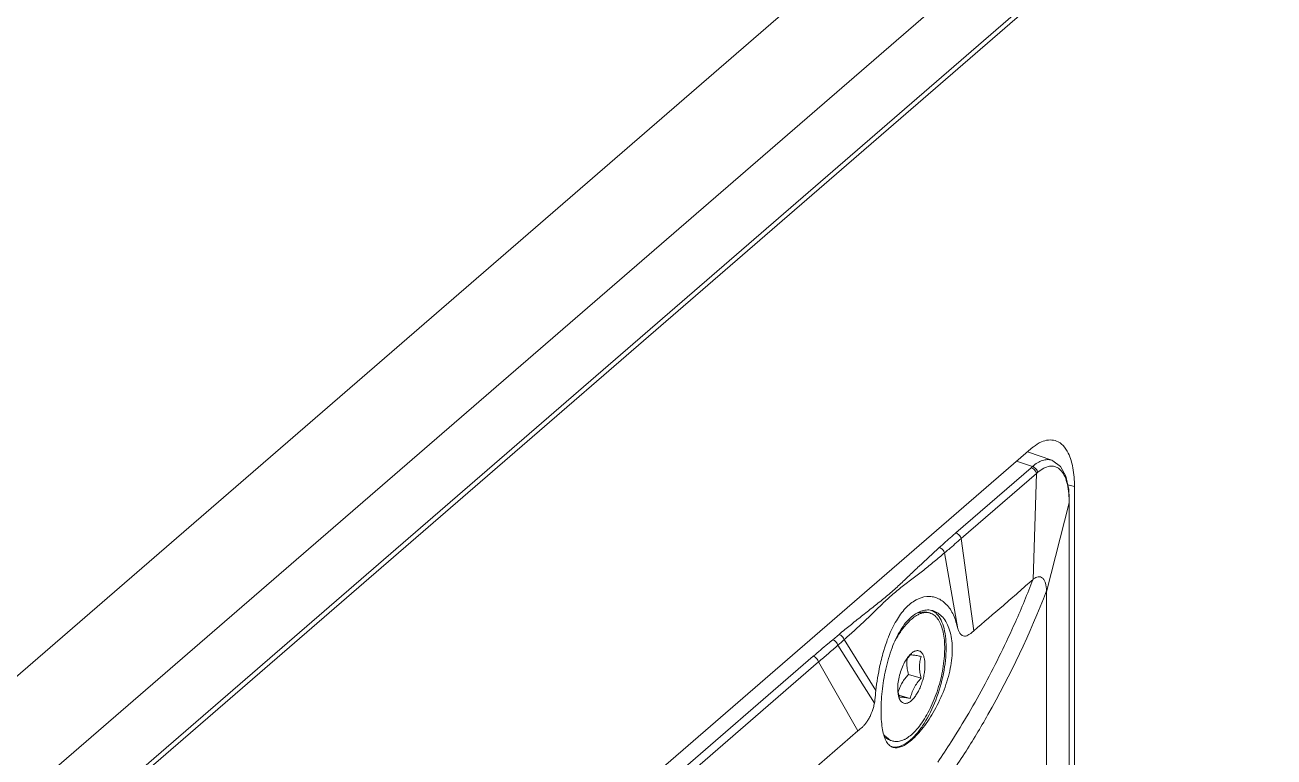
# Model space of a CAD drawing. Header units: millimetres. Extents: x 0 to 3564, y 0 to 2520.
# Drawn here: x 2853.1 to 2946.1, y 2134.3 to 2188.8 of the extents above; entities that cross this region are included whole.
import ezdxf

# ---------------------------------------------------------------- set-up
doc = ezdxf.new("R2010")
doc.units = ezdxf.units.MM
doc.layers.get('0').update_dxf_attribs({"lineweight": 13})

msp = doc.modelspace()

# ---------------------------------------------------------------- linework, layer by layer
for p, q in [((3032.648, 2296.28), (2717.648, 2023.482)), ((3036.978, 2290.7), (2721.978, 2017.902)), ((3036.978, 2285.07), (2721.978, 2012.272)), ((2721.978, 2011.835), (3036.978, 2284.633)), ((2927.979, 2157.208), (2859.979, 2098.318)), ((2929.533, 2156.354), (2927.728, 2156.991)), ((2928.003, 2155.802), (2922.401, 2150.952)), ((2928.105, 2155.89), (2926.922, 2156.293)), ((2928.005, 2155.802), (2928.104, 2155.89)), ((2928.399, 2155.374), (2922.791, 2150.525)), ((2928.399, 2155.374), (2928.141, 2147.48)), ((2928.501, 2155.463), (2928.398, 2155.374)), ((2931.229, 2154.394), (2930.721, 2154.54)), ((2931.229, 2154.394), (2931.229, 2054.673)), ((2930.822, 2153.18), (2929.145, 2146.565)), ((2930.841, 2153.513), (2930.825, 2153.45)), ((2930.842, 2153.337), (2930.827, 2153.276)), ((2930.841, 2153.513), (2930.841, 2153.513)), ((2930.842, 2111.045), (2930.842, 2153.337)), ((2923.726, 2143.651), (2922.791, 2150.525)), ((2921.557, 2149.459), (2922.554, 2143.797)), ((2929.146, 2146.625), (2929.145, 2146.565)), ((2929.146, 2056.325), (2929.145, 2146.565)), ((2920.464, 2144.983), (2920.335, 2145.02)), ((2914.958, 2144.403), (2914.911, 2144.365)), ((2914.958, 2144.403), (2914.911, 2144.365)), ((2913.709, 2143.391), (2913.238, 2142.991)), ((2914.09, 2142.999), (2914.175, 2143.076)), ((2914.09, 2142.999), (2914.175, 2143.075)), ((2914.09, 2142.999), (2916.443, 2139.217)), ((2876.423, 2111.131), (2911.787, 2141.758)), ((2913.619, 2142.581), (2916.338, 2138.274)), ((2919.087, 2141.97), (2918.994, 2141.881)), ((2912.181, 2141.331), (2876.817, 2110.704)), ((2912.181, 2141.331), (2915.114, 2136.208)), ((2919.822, 2140.126), (2918.876, 2140.399)), ((2919.01, 2138.611), (2918.167, 2138.854)), ((2877.176, 2103.352), (2915.114, 2136.208)), ((2917.71, 2135.442), (2917.58, 2135.479))]:
    msp.add_line(p, q)
msp.add_lwpolyline([(2930.841, 2153.512), (2930.8, 2154.188), (2930.581, 2155.169), (2930.176, 2155.897), (2929.623, 2156.319), (2929.532, 2156.355)])
for centre, radius, start, end in [((2929.444, 2156.655), 1.217, 68.5492, 73.89102), ((2914.983, 2153.9), 15.856, 357.39615, 357.74558), ((2923.863, 2153.34), 6.963, 0.9066, 1.44461), ((2915.64, 2153.208), 15.187, 0.69385, 0.91295), ((2915.739, 2153.209), 15.088, 0.25578, 0.69409), ((2915.431, 2153.336), 15.411, 0.00373, 0.65756), ((2920.204, 2144.079), 0.941, 73.92374, 82.02578), ((2972.564, 2071.978), 92.54, 129.14879, 129.49372), ((2985.349, 2056.25), 112.808, 128.63846, 129.14109), ((2866.505, 2196.789), 71.816, 311.9436, 312.77747), ((2848.233, 2216.849), 98.949, 311.36075, 311.72532), ((2838.633, 2227.725), 113.456, 311.74586, 311.97086), ((2928.18, 2138.932), 11.609, 159.6133, 162.38317), ((2927.184, 2139.3), 10.548, 158.40855, 159.60226), ((2926.833, 2139.437), 10.17, 158.20463, 158.40208), ((2921.35, 2139.826), 3.135, 147.80112, 149.39924), ((2921.339, 2139.551), 3.273, 143.63746, 145.20289), ((2921.125, 2141.248), 2.375, 171.78707, 180.01863), ((2921.277, 2139.332), 3.205, 177.99599, 179.97565), ((2920.768, 2139.578), 2.696, 182.76908, 185.19451), ((2920.863, 2139.587), 2.791, 185.18854, 185.72985), ((2912.283, 2139.054), 4.13, 344.36891, 349.11878), ((2917.97, 2136.343), 0.938, 245.88755, 253.88283), ((2867.163, 2170.313), 65.058, 325.93395, 327.52743), ((2867.832, 2169.66), 65.45, 325.94141, 327.52433)]:
    msp.add_arc(centre, radius, start, end)
for points, knots in [([(2927.979, 2157.208), (2928.043, 2157.264), (2928.285, 2157.461), (2928.553, 2157.629), (2928.762, 2157.72)], [0, 0, 0, 0, 0.270959, 1, 1, 1, 1]), ([(2928.762, 2157.72), (2928.93, 2157.794), (2929.268, 2157.895), (2929.624, 2157.869), (2929.781, 2157.824)], [0, 0, 0, 0, 0.52746, 1, 1, 1, 1]), ([(2929.889, 2157.787), (2930.072, 2157.715), (2930.432, 2157.457), (2930.666, 2157.091), (2930.768, 2156.884)], [0, 0, 0, 0, 0.460678, 1, 1, 1, 1]), ([(2930.768, 2156.884), (2930.937, 2156.542), (2931.17, 2155.712), (2931.229, 2154.861), (2931.229, 2154.394)], [0, 0, 0, 0, 0.449847, 1, 1, 1, 1]), ([(2928.005, 2155.802), (2928.099, 2155.77), (2928.27, 2155.651), (2928.373, 2155.471), (2928.399, 2155.374)], [0, 0, 0, 0, 0.497102, 1, 1, 1, 1]), ([(2929.532, 2156.355), (2929.427, 2156.391), (2929.194, 2156.428), (2928.829, 2156.358), (2928.455, 2156.174), (2928.221, 2155.994), (2928.104, 2155.89)], [0, 0, 0, 0, 0.211721, 0.439885, 0.700255, 1, 1, 1, 1]), ([(2928.104, 2155.89), (2928.199, 2155.859), (2928.371, 2155.741), (2928.476, 2155.56), (2928.501, 2155.463)], [0, 0, 0, 0, 0.498199, 1, 1, 1, 1]), ([(2928.501, 2155.463), (2928.637, 2155.579), (2928.907, 2155.772), (2929.346, 2155.936), (2929.773, 2155.918), (2930.146, 2155.709), (2930.435, 2155.338), (2930.648, 2154.835), (2930.783, 2154.213), (2930.818, 2153.758), (2930.824, 2153.515)], [0, 0, 0, 0, 0.129842, 0.238794, 0.334406, 0.430127, 0.539352, 0.669787, 0.823844, 1, 1, 1, 1]), ([(2930.822, 2153.18), (2930.824, 2149.67), (2930.829, 2135.625), (2930.831, 2121.58), (2930.828, 2111.045)], [0, 0, 0, 0, 0.249884, 1, 1, 1, 1]), ([(2922.401, 2150.952), (2922.297, 2150.862), (2921.883, 2150.5), (2921.471, 2150.136), (2921.166, 2149.859)], [0, 0, 0, 0, 0.251039, 1, 1, 1, 1]), ([(2921.557, 2149.459), (2921.66, 2149.546), (2922.075, 2149.899), (2922.486, 2150.256), (2922.796, 2150.525)], [0, 0, 0, 0, 0.246759, 1, 1, 1, 1]), ([(2922.4, 2150.953), (2922.493, 2150.92), (2922.663, 2150.802), (2922.766, 2150.622), (2922.791, 2150.526)], [0, 0, 0, 0, 0.497497, 1, 1, 1, 1]), ([(2921.166, 2149.859), (2920.663, 2149.403), (2919.915, 2148.715), (2918.938, 2147.78), (2918.208, 2147.073), (2917.442, 2146.384), (2916.628, 2145.721), (2915.792, 2145.067), (2915.236, 2144.625), (2914.958, 2144.403)], [0, 0, 0, 0, 0.246413, 0.368511, 0.490619, 0.614919, 0.742287, 0.871242, 1, 1, 1, 1]), ([(2915.279, 2144.076), (2915.544, 2144.321), (2916.066, 2144.815), (2916.828, 2145.567), (2917.596, 2146.293), (2918.398, 2146.953), (2919.213, 2147.567), (2920.012, 2148.18), (2920.789, 2148.813), (2921.301, 2149.242), (2921.557, 2149.459)], [0, 0, 0, 0, 0.130785, 0.260503, 0.387778, 0.513555, 0.63687, 0.757753, 0.878394, 1, 1, 1, 1]), ([(2921.166, 2149.859), (2921.257, 2149.829), (2921.424, 2149.719), (2921.529, 2149.55), (2921.557, 2149.459)], [0, 0, 0, 0, 0.499011, 1, 1, 1, 1]), ([(2928.142, 2147.481), (2927.731, 2146.413), (2926.642, 2143.78), (2924.651, 2139.715), (2922.947, 2136.795), (2922.048, 2135.384)], [0, 0, 0, 0, 0.253056, 0.629986, 1, 1, 1, 1]), ([(2923.726, 2143.651), (2924.459, 2144.289), (2925.576, 2145.228), (2927.043, 2146.51), (2927.772, 2147.159), (2928.141, 2147.48)], [0, 0, 0, 0, 0.498644, 0.749053, 1, 1, 1, 1]), ([(2928.143, 2147.48), (2928.204, 2147.53), (2928.323, 2147.615), (2928.516, 2147.691), (2928.703, 2147.68), (2928.865, 2147.587), (2928.99, 2147.425), (2929.119, 2147.105), (2929.145, 2146.824), (2929.146, 2146.625)], [0, 0, 0, 0, 0.130926, 0.240979, 0.336499, 0.432014, 0.540577, 0.670671, 1, 1, 1, 1]), ([(2923.047, 2134.517), (2923.651, 2135.466), (2925.982, 2139.343), (2927.925, 2143.453), (2929.146, 2146.625)], [0, 0, 0, 0, 0.24871, 1, 1, 1, 1]), ([(2922.554, 2143.797), (2922.506, 2143.977), (2922.412, 2144.33), (2922.188, 2144.974), (2921.759, 2145.633), (2921.154, 2146.065), (2920.631, 2146.209), (2920.083, 2146.227), (2919.363, 2145.973), (2918.584, 2145.331), (2917.912, 2144.377), (2917.554, 2143.625), (2917.39, 2143.214)], [0, 0, 0, 0, 0.069951, 0.137618, 0.256323, 0.359855, 0.409142, 0.458617, 0.564255, 0.687448, 0.83334, 1, 1, 1, 1]), ([(2917.743, 2134.971), (2917.644, 2134.999), (2917.445, 2135.112), (2917.219, 2135.406), (2917.049, 2135.808), (2916.927, 2136.313), (2916.852, 2136.914), (2916.823, 2137.597), (2916.841, 2138.346), (2916.929, 2139.422), (2917.152, 2140.786), (2917.596, 2142.339), (2918.209, 2143.677), (2918.778, 2144.415), (2919.093, 2144.687)], [0, 0, 0, 0, 0.029332, 0.062826, 0.103582, 0.152777, 0.21037, 0.275587, 0.34712, 0.423366, 0.582774, 0.739607, 0.88145, 1, 1, 1, 1]), ([(2919.308, 2144.688), (2919.232, 2144.633), (2919.158, 2144.574), (2919.087, 2144.512), (2918.938, 2144.383), (2918.645, 2144.081), (2918.246, 2143.55), (2917.996, 2143.137), (2917.872, 2142.91), (2917.865, 2142.896)], [-0.0465968, -0.0465968, -0.0465968, -0.0465968, 0, 0, 0, 0.0975762, 0.2075461, 0.3282622, 0.3358941, 0.3358941, 0.3358941, 0.3358941]), ([(2919.087, 2135.912), (2919.228, 2136.034), (2919.506, 2136.318), (2919.886, 2136.814), (2920.248, 2137.395), (2920.58, 2138.047), (2920.875, 2138.752), (2921.126, 2139.494), (2921.327, 2140.254), (2921.471, 2141.013), (2921.556, 2141.751), (2921.58, 2142.451), (2921.542, 2143.095), (2921.442, 2143.668), (2921.284, 2144.156), (2921.099, 2144.495), (2920.921, 2144.706), (2920.78, 2144.83), (2920.628, 2144.924), (2920.519, 2144.967), (2920.464, 2144.983)], [0, 0, 0, 0, 0.055389, 0.117513, 0.185555, 0.258364, 0.334558, 0.412611, 0.49092, 0.567871, 0.641906, 0.711591, 0.77569, 0.833268, 0.883821, 0.927483, 0.94707, 0.965448, 0.982953, 1, 1, 1, 1]), ([(2919.093, 2144.687), (2919.216, 2144.794), (2919.468, 2144.978), (2919.878, 2145.161), (2920.29, 2145.227), (2920.558, 2145.191), (2920.683, 2145.155)], [0, 0, 0, 0, 0.282775, 0.538342, 0.77368, 1, 1, 1, 1]), ([(2920.683, 2145.155), (2920.821, 2145.115), (2921.096, 2144.984), (2921.447, 2144.665), (2921.736, 2144.231), (2922.039, 2143.48), (2922.187, 2142.323), (2922.023, 2140.809), (2921.558, 2139.24), (2920.864, 2137.761), (2920.155, 2136.665), (2919.55, 2135.941), (2919.245, 2135.639), (2919.093, 2135.508)], [0, 0, 0, 0, 0.039156, 0.08122, 0.127798, 0.179773, 0.300305, 0.44029, 0.591657, 0.743454, 0.883437, 0.945339, 1, 1, 1, 1]), ([(2920.365, 2145.006), (2920.355, 2145.007), (2920.345, 2145.009), (2920.334, 2145.01), (2920.267, 2145.02), (2920.127, 2145.024), (2919.912, 2144.989), (2919.691, 2144.913), (2919.548, 2144.838), (2919.475, 2144.796), (2919.418, 2144.762), (2919.363, 2144.726), (2919.308, 2144.688)], [-0.034423, -0.034423, -0.034423, -0.034423, 0, 0, 0, 0.225604, 0.463861, 0.720594, 1, 1, 1, 1.22038, 1.22038, 1.22038, 1.22038]), ([(2919.508, 2144.982), (2919.627, 2145.001), (2919.746, 2145.02), (2919.864, 2145.038), (2919.865, 2145.039), (2919.866, 2145.039), (2919.867, 2145.039), (2919.887, 2145.042), (2919.907, 2145.045), (2919.927, 2145.048), (2919.996, 2145.057), (2920.134, 2145.062), (2920.27, 2145.039), (2920.335, 2145.02)], [-1.032198, -1.032198, -1.032198, -1.032198, -0.154935, -0.154935, -0.154935, -0.148227, -0.148227, -0.148227, 0, 0, 0, 0.508976, 1, 1, 1, 1]), ([(2920.601, 2145.172), (2920.628, 2145.161), (2920.734, 2145.111), (2920.832, 2145.043), (2920.898, 2144.985)], [0, 0, 0, 0, 0.244192, 1, 1, 1, 1]), ([(2920.898, 2144.985), (2921.031, 2144.871), (2921.269, 2144.557), (2921.504, 2143.963), (2921.646, 2143.23), (2921.674, 2142.696), (2921.674, 2142.412)], [0, 0, 0, 0, 0.190947, 0.419841, 0.690631, 1, 1, 1, 1]), ([(2922.554, 2143.797), (2922.574, 2143.72), (2922.624, 2143.582), (2922.734, 2143.409), (2922.871, 2143.295), (2923.099, 2143.23), (2923.344, 2143.335), (2923.557, 2143.498), (2923.672, 2143.599), (2923.732, 2143.651)], [0, 0, 0, 0, 0.15108, 0.277108, 0.384373, 0.484051, 0.71059, 0.850611, 1, 1, 1, 1]), ([(2913.234, 2142.993), (2913.112, 2142.891), (2912.626, 2142.483), (2912.146, 2142.069), (2911.787, 2141.758)], [0, 0, 0, 0, 0.25124, 1, 1, 1, 1]), ([(2913.234, 2142.993), (2913.324, 2142.961), (2913.488, 2142.846), (2913.591, 2142.675), (2913.619, 2142.581)], [0, 0, 0, 0, 0.493312, 1, 1, 1, 1]), ([(2913.713, 2143.39), (2913.755, 2143.375), (2913.919, 2143.29), (2914.045, 2143.131), (2914.09, 2142.999)], [0, 0, 0, 0, 0.240309, 1, 1, 1, 1]), ([(2912.181, 2141.331), (2912.155, 2141.428), (2912.052, 2141.608), (2911.881, 2141.726), (2911.787, 2141.758)], [0, 0, 0, 0, 0.502745, 1, 1, 1, 1]), ([(2912.181, 2141.331), (2912.418, 2141.539), (2912.901, 2141.952), (2913.379, 2142.37), (2913.619, 2142.581)], [0, 0, 0, 0, 0.496612, 1, 1, 1, 1]), ([(2917.115, 2142.445), (2917.095, 2142.381), (2917.015, 2142.123), (2916.942, 2141.861), (2916.892, 2141.664)], [0, 0, 0, 0, 0.2473, 1, 1, 1, 1]), ([(2918.994, 2141.881), (2918.94, 2141.826), (2918.834, 2141.702), (2918.742, 2141.569), (2918.697, 2141.497)], [0, 0, 0, 0, 0.475902, 1, 1, 1, 1]), ([(2919.01, 2141.858), (2918.982, 2141.829), (2918.875, 2141.711), (2918.774, 2141.587), (2918.703, 2141.491)], [0, 0, 0, 0, 0.251913, 1, 1, 1, 1]), ([(2919.822, 2141.75), (2919.724, 2141.768), (2919.548, 2141.801), (2919.313, 2141.839), (2919.14, 2141.859), (2919.046, 2141.861), (2919.01, 2141.858)], [0, 0, 0, 0, 0.362375, 0.657213, 0.867114, 1, 1, 1, 1]), ([(2921.674, 2142.412), (2921.674, 2141.765), (2921.519, 2140.427), (2920.966, 2138.516), (2920.261, 2137.044), (2919.579, 2136.08), (2919.212, 2135.69), (2919.024, 2135.527)], [0, 0, 0, 0, 0.257318, 0.531327, 0.788432, 0.901357, 1, 1, 1, 1]), ([(2920.102, 2141.091), (2920.102, 2141.2), (2920.091, 2141.404), (2920.037, 2141.685), (2919.958, 2141.883), (2919.876, 2142.006), (2919.808, 2142.077), (2919.734, 2142.131), (2919.652, 2142.165), (2919.565, 2142.18), (2919.473, 2142.175), (2919.378, 2142.151), (2919.242, 2142.091), (2919.148, 2142.023), (2919.087, 2141.97)], [0, 0, 0, 0, 0.176286, 0.330449, 0.460858, 0.517768, 0.569981, 0.618683, 0.665488, 0.712273, 0.760915, 0.81303, 0.86984, 1, 1, 1, 1]), ([(2919.822, 2141.75), (2919.783, 2141.627), (2919.719, 2141.371), (2919.696, 2141.108), (2919.696, 2140.974)], [0, 0, 0, 0, 0.489925, 1, 1, 1, 1]), ([(2916.892, 2141.664), (2916.841, 2141.463), (2916.651, 2140.656), (2916.516, 2139.835), (2916.443, 2139.217)], [0, 0, 0, 0, 0.249406, 1, 1, 1, 1]), ([(2918.651, 2141.422), (2918.566, 2141.278), (2918.412, 2140.967), (2918.237, 2140.471), (2918.118, 2139.959), (2918.08, 2139.612), (2918.074, 2139.444)], [0, 0, 0, 0, 0.242183, 0.499273, 0.75672, 1, 1, 1, 1]), ([(2918.75, 2141.247), (2918.75, 2141.106), (2918.775, 2140.82), (2918.838, 2140.54), (2918.876, 2140.399)], [0, 0, 0, 0, 0.490548, 1, 1, 1, 1]), ([(2919.087, 2138.454), (2919.159, 2138.517), (2919.299, 2138.666), (2919.487, 2138.931), (2919.66, 2139.243), (2919.811, 2139.593), (2919.936, 2139.965), (2920.029, 2140.346), (2920.087, 2140.723), (2920.102, 2140.971), (2920.102, 2141.091)], [0, 0, 0, 0, 0.09859, 0.211371, 0.335842, 0.468575, 0.605586, 0.742619, 0.875421, 1, 1, 1, 1]), ([(2919.696, 2140.974), (2919.696, 2140.833), (2919.721, 2140.547), (2919.784, 2140.267), (2919.822, 2140.126)], [0, 0, 0, 0, 0.49054, 1, 1, 1, 1]), ([(2918.876, 2140.399), (2918.786, 2140.302), (2918.615, 2140.104), (2918.395, 2139.786), (2918.226, 2139.448), (2918.147, 2139.213), (2918.115, 2139.096)], [0, 0, 0, 0, 0.259382, 0.513344, 0.760181, 1, 1, 1, 1]), ([(2919.01, 2138.611), (2919.038, 2138.746), (2919.092, 2138.95), (2919.194, 2139.212), (2919.32, 2139.474), (2919.524, 2139.787), (2919.719, 2140.015), (2919.822, 2140.126)], [0, 0, 0, 0, 0.238591, 0.360572, 0.484671, 0.738997, 1, 1, 1, 1]), ([(2916.339, 2138.274), (2916.354, 2138.353), (2916.401, 2138.666), (2916.416, 2138.982), (2916.443, 2139.217)], [0, 0, 0, 0, 0.253334, 1, 1, 1, 1]), ([(2918.072, 2139.333), (2918.072, 2139.219), (2918.084, 2139.005), (2918.127, 2138.795), (2918.158, 2138.701)], [0, 0, 0, 0, 0.535787, 1, 1, 1, 1]), ([(2918.198, 2138.719), (2918.185, 2138.769), (2918.136, 2138.962), (2918.1, 2139.16), (2918.086, 2139.308)], [0, 0, 0, 0, 0.254105, 1, 1, 1, 1]), ([(2918.158, 2138.701), (2918.176, 2138.644), (2918.218, 2138.54), (2918.304, 2138.406), (2918.409, 2138.309), (2918.531, 2138.252), (2918.665, 2138.241), (2918.806, 2138.273), (2918.95, 2138.346), (2919.041, 2138.415), (2919.087, 2138.454)], [0, 0, 0, 0, 0.147639, 0.276665, 0.390709, 0.496421, 0.602751, 0.718439, 0.849813, 1, 1, 1, 1]), ([(2918.198, 2138.719), (2918.234, 2138.722), (2918.328, 2138.72), (2918.501, 2138.7), (2918.736, 2138.662), (2918.912, 2138.629), (2919.01, 2138.611)], [0, 0, 0, 0, 0.132885, 0.342787, 0.637625, 1, 1, 1, 1]), ([(2915.115, 2136.208), (2915.222, 2136.301), (2915.395, 2136.434), (2915.609, 2136.648), (2915.765, 2136.849), (2915.912, 2137.084), (2916.097, 2137.444), (2916.203, 2137.738), (2916.26, 2137.941)], [0, 0, 0, 0, 0.200178, 0.308197, 0.42817, 0.559752, 0.700654, 1, 1, 1, 1]), ([(2917.03, 2135.914), (2917.106, 2135.848), (2917.182, 2135.782), (2917.258, 2135.715), (2917.279, 2135.697), (2917.299, 2135.679), (2917.32, 2135.661), (2917.326, 2135.656), (2917.331, 2135.651), (2917.337, 2135.646), (2917.356, 2135.63), (2917.434, 2135.568), (2917.52, 2135.517), (2917.587, 2135.487), (2917.589, 2135.486), (2917.59, 2135.485), (2917.591, 2135.485)], [-1.370714, -1.370714, -1.370714, -1.370714, -0.352048, -0.352048, -0.352048, -0.075454, -0.075454, -0.075454, 0, 0, 0, 0.257186, 1, 1, 1, 1.015978, 1.015978, 1.015978, 1.015978]), ([(2917.58, 2135.479), (2917.563, 2135.484), (2917.494, 2135.506), (2917.428, 2135.536), (2917.38, 2135.563), (2917.377, 2135.565), (2917.374, 2135.566), (2917.371, 2135.568), (2917.359, 2135.575), (2917.347, 2135.582), (2917.335, 2135.588), (2917.254, 2135.635), (2917.172, 2135.681), (2917.091, 2135.727)], [0, 0, 0, 0, 0.248517, 1, 1, 1, 1.048294, 1.048294, 1.048294, 1.237527, 1.237527, 1.237527, 2.529642, 2.529642, 2.529642, 2.529642]), ([(2917.71, 2135.442), (2917.761, 2135.427), (2917.866, 2135.406), (2918.089, 2135.4), (2918.321, 2135.45), (2918.55, 2135.545), (2918.798, 2135.681), (2918.973, 2135.813), (2919.087, 2135.912)], [0, 0, 0, 0, 0.104628, 0.211655, 0.440749, 0.566666, 0.701517, 1, 1, 1, 1]), ([(2919.093, 2135.508), (2918.973, 2135.403), (2918.74, 2135.223), (2918.384, 2135.025), (2918.05, 2134.93), (2917.836, 2134.944), (2917.743, 2134.971)], [0, 0, 0, 0, 0.316818, 0.584444, 0.807072, 1, 1, 1, 1]), ([(2919.024, 2135.527), (2918.968, 2135.479), (2918.757, 2135.308), (2918.522, 2135.163), (2918.338, 2135.09)], [0, 0, 0, 0, 0.272904, 1, 1, 1, 1]), ([(2918.338, 2135.09), (2918.285, 2135.068), (2918.083, 2134.998), (2917.863, 2134.974), (2917.708, 2134.994), (2917.692, 2134.996), (2917.676, 2134.998), (2917.66, 2135.001)], [0, 0, 0, 0, 0.269583, 1, 1, 1, 1.075241, 1.075241, 1.075241, 1.075241])]:
    msp.add_open_spline(points, degree=3, knots=knots)

doc.saveas('drawing.dxf')
